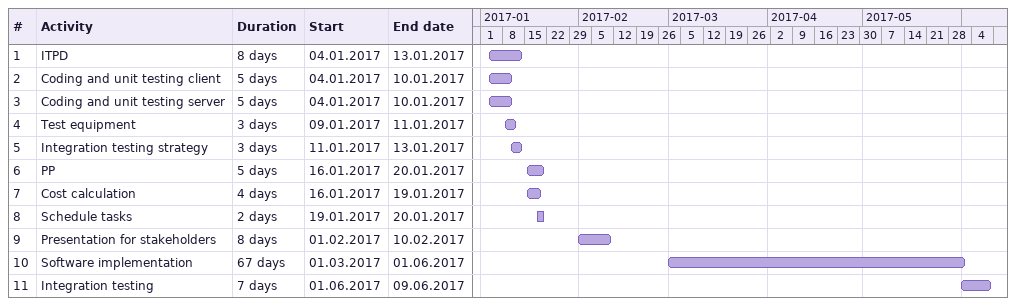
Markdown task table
| ID | Task | Duration | Start | Finish |
|---|---|---|---|---|
| 1 | ITPD | 8d | 2017-01-04 | 2017-01-13 |
| 2 | Coding and unit testing client | 5d | 2017-01-04 | 2017-01-10 |
| 3 | Coding and unit testing server | 5d | 2017-01-04 | 2017-01-10 |
| 4 | Test equipment | 3d | 2017-01-09 | 2017-01-11 |
| 5 | Integration testing strategy | 3d | 2017-01-11 | 2017-01-13 |
| 6 | PP | 5d | 2017-01-16 | 2017-01-20 |
| 7 | Cost calculation | 4d | 2017-01-16 | 2017-01-19 |
| 8 | Schedule tasks | 2d | 2017-01-19 | 2017-01-20 |
| 9 | Presentation for stakeholders | 8d | 2017-02-01 | 2017-02-10 |
| 10 | Software implementation | 67d | 2017-03-01 | 2017-06-01 |
| 11 | Integration testing | 7d | 2017-06-01 | 2017-06-09 |
